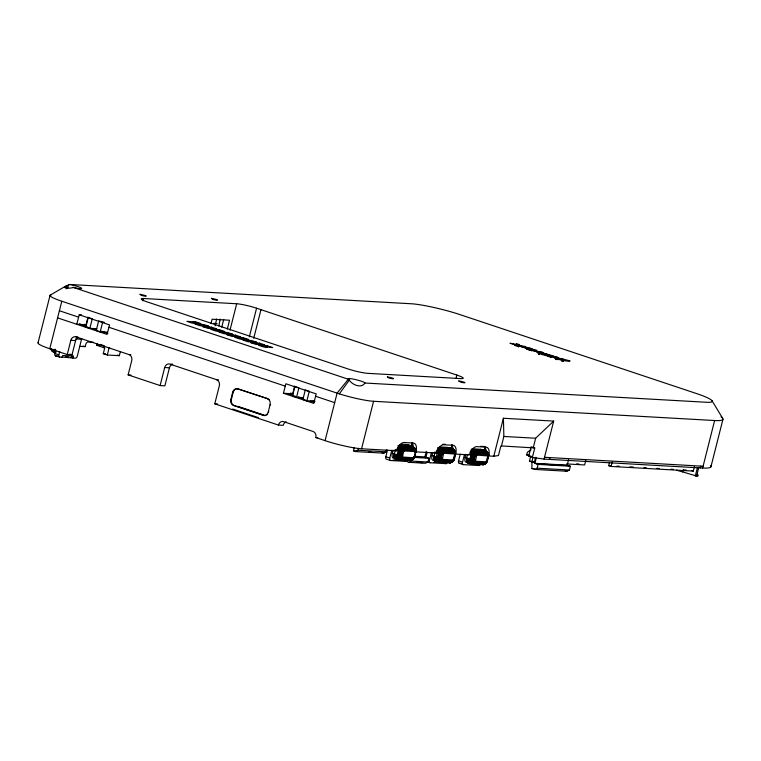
<?xml version="1.0" encoding="UTF-8"?>
<svg xmlns="http://www.w3.org/2000/svg" width="761" height="761" viewBox="0 0 761 761"><rect width="100%" height="100%" fill="white"/><g stroke="black" fill="none" stroke-linecap="round" stroke-linejoin="round"><path stroke-width="1.14" d="M399.592 444.671C409.656 442.892 420.681 447.744 413.29 457.751L402.502 457.047L403.568 451.682L404.272 450.978L414.85 451.577L415.763 452.395L415.135 452.557M399.563 445.575L403.311 447.677L404.148 450.997L402.16 447.325L397.984 445.585M438.298 447.506C445.956 447.858 443.045 455.335 442.379 459.397L453.08 459.977L454.802 454.041L443.815 453.233L441.837 449.57L437.651 447.829M471.354 449.38C479.011 449.722 476.101 457.199 475.435 461.261L486.136 461.841L487.858 455.915L476.871 455.107L474.893 451.435L471.639 450.008M413.927 458.379L412.376 459.986L409.133 460.481L412.376 459.986L413.746 458.721L413.794 457.418M453.604 460.624L452.053 462.231L448.809 462.726L452.053 462.231L453.423 460.957L453.461 459.654M486.517 461.527L486.66 462.488L485.642 463.649L483.91 464.6L481.865 464.591M55.353 352.609L52.813 351.658L50.93 349.071L52.357 351.278L55.81 352.533L55.201 349.232M394.322 454.051A4.937 2.578 -71.5 0 0 395.758 458.95C392.267 457.437 395.121 452.262 395.397 449.78M413.537 457.665L413.242 459.073L412.548 459.292L401.97 458.693C399.715 456.467 401.58 450.626 404.367 449.228L414.945 449.818L415.801 450.531L415.525 452.557M415.173 452.338L415.848 451.92L415.801 450.531M433.989 456.296A4.937 2.578 -71.5 0 0 435.435 461.195C431.944 459.682 434.797 454.507 435.073 452.024M454.85 454.583L455.268 453.67L454.65 452.947L444.072 452.348C441.884 453.632 440.419 458.312 442.084 460.215L452.662 460.814L454.146 459.596L451.454 462.441M455.278 454.393L455.478 452.776M487.906 456.457C489.837 454.897 487.62 451.14 485.347 450.816C480.505 450.541 472.01 447.687 470.926 454.821C470.602 457.523 468.177 461.508 470.726 463.849L473.019 463.706L475.435 461.261C472.457 468.395 462.774 460.919 467.863 454.954M488.334 456.267L487.715 454.812L477.128 454.212C474.94 455.497 473.475 460.177 475.14 462.079L485.718 462.678L487.05 461.337L486.479 462.831M413.946 457.932L412.376 459.701L414.479 457.351L412.995 458.569L402.417 457.97C400.752 456.067 402.208 451.387 404.405 450.103L415.192 450.759L414.85 451.577L414.755 448.971L413.299 447.04C408.524 446.84 400.048 443.872 398.954 450.95C398.65 453.623 396.224 457.561 398.745 459.882L401.018 459.178L402.702 457.152L401.408 459.292L400.029 459.967C396.471 457.047 399.221 448.619 403.33 446.954L414.422 447.687L415.468 449.351L415.373 450.902L415.049 451.682L414.859 448.334L412.614 446.707L401.418 446.203L399.515 447.782L398.193 450.712L396.909 456.048L397.527 459.349L410.617 460.567L412.871 459.606M437.67 461.975L439.963 461.841L442.379 459.397C437.175 467.986 434.474 456.067 438.203 451.901C440.086 445.432 448.505 449.228 452.976 449.285C454.935 449.741 455.772 452.253 454.726 453.927C456.286 446.079 443.758 447.516 439.268 446.916M486.669 462.051L484.719 464.001L474.141 463.401C471.354 460.89 473.58 454.003 476.9 452.491L487.868 453.195L487.782 455.791L487.592 452.443L485.347 450.816M415.173 451.958L415.734 449.78L414.307 447.563L412.614 446.707M454.84 454.203L455.554 452.548L454.536 450.569L443.492 449.846C439.725 451.444 437.204 459.216 440.429 461.965L451.511 462.488L453.994 459.473L454.907 454.298M453.214 459.91L452.548 461.841L451.416 461.946L452.005 461.233M486.269 461.775L485.975 463.183L485.28 463.401L474.702 462.802C472.448 460.576 474.312 454.745 477.099 453.337L487.677 453.927L488.667 455.059L487.915 456.248M415.192 452.139L415.944 450.95M454.859 454.384L455.611 453.185M415.734 452.5L415.896 451.654L414.916 450.807M454.812 454.793L455.202 454.793C455.81 451.321 455.43 459.596 453.727 459.073L453.994 459.473M487.868 456.667L488.457 453.889L487.154 451.796L476.063 451.064C471.953 452.728 469.204 461.156 472.762 464.086M488.258 456.667L488.153 455.192M84.024 326.564L84.471 324.262M218.835 326.022L220.176 319.087M454.327 459.016L453.822 458.579M485.061 463.097L486.146 463.049L486.783 460.938L487.382 460.89L486.888 460.443L486.574 461.413L487.411 460.786M488.467 456.61L487.173 460.938M215.135 325.86L216.647 318.945M413.413 457.732L411.986 459.882L401.408 459.292C398.621 456.781 400.847 449.884 404.177 448.372L414.755 448.971L415.715 449.761M453.08 459.977L451.663 462.127L441.085 461.527C438.298 459.026 440.514 452.129 443.844 450.617L454.422 451.216L455.392 452.005L455.554 453.604M486.136 461.841L485.147 463.934L483.206 464.648M407.934 459.891L407.458 461.794L409.057 462.327L425.456 463.259L427.929 462.022L428.89 458.227L424.895 456.895L414.355 456.305M38.05 342.811L50.064 295.316M77.612 337.618A4.937 4.166 -86.8 0 0 75.596 340.586L71.991 354.835L67.234 354.569L49.779 348.738L61.803 301.242A27.139 3.263 14.2 0 1 51.387 294.783M66.188 288.866L67.035 285.527L70.231 284.5L412.576 303.839A37.004 4.442 14.2 0 1 458.255 314.036L698.436 394.198A37.004 4.442 14.2 0 1 707.711 402.341L364.928 383.021A8.637 1.037 14.2 0 0 354.93 379.435A8.637 1.037 14.2 0 0 348.861 379.387C351.325 384.562 361.427 389.052 364.966 382.983M67.605 288.4L68.48 284.947M61.803 356.976L72.799 358.041L73.284 356.138L62.706 355.539L62.221 357.442L55.591 355.958A2.464 1.294 -71.5 0 1 54.868 353.513L55.715 350.184M59.577 357.29A2.464 1.294 -71.5 0 1 58.854 354.845L59.7 351.515M67.234 354.569L70.84 340.319A4.937 4.166 -86.8 0 1 76.024 336.895L77.936 337.009M81.741 338.417L77.375 355.891A2.464 1.294 -71.5 0 1 75.444 358.184L72.799 358.041M87.981 317.033L86.022 324.785L76.766 324.281L79.23 314.797L81.57 314.921M96.866 328.723L89.855 328.333L85.869 327.002L88.266 317.499M79.743 346.341L85.165 346.655L85.641 344.752A2.958 1.551 -71.5 0 1 87.953 341.993L93.517 342.307M89.855 328.333L92.262 318.83L89.265 317.832M120.39 351.515L119.325 355.691L107.282 355.016L103.287 353.684L104.733 347.986L96.752 345.313L97.237 343.411M102.63 322.284L100.224 331.786L96.238 330.455L98.645 320.952L104.447 322.388M103.934 347.71L104.419 345.817M107.282 355.016L109.127 347.701M143.011 300.795L143.591 298.502L236.681 303.763A14.801 1.779 14.2 0 1 256.581 308.205L456.847 375.059A14.801 1.779 14.2 0 1 460.881 378.607L367.791 373.347A14.801 1.779 14.2 0 1 347.891 368.904L147.624 302.05A14.801 1.779 14.2 0 1 143.591 298.502M172.471 364.338A4.937 4.166 -86.8 0 0 169.437 367.791L164.871 385.837L160.114 385.57L128.124 374.888L131.729 360.638A4.937 4.166 -86.8 0 0 128.942 354.559L76.024 336.895M160.114 385.57L164.68 367.525A4.937 4.166 -86.8 0 1 169.865 364.1L216.543 379.682L218.445 379.796M210.987 323.663L212.11 319.23L229.565 320.219L227.32 329.085M221.736 327.22L223.696 319.458M230.012 330.131L236.681 303.763M286.231 421.889A4.937 4.166 -86.8 0 0 283.197 425.342L278.44 425.066L214.764 403.815L219.33 385.77A4.937 4.166 -86.8 0 0 216.543 379.682M265.76 415.382A4.937 4.166 -86.8 0 1 263.61 415.354L233.637 405.499A4.937 4.166 -86.8 0 1 230.849 399.411L232.647 392.296A4.937 4.166 -86.8 0 1 237.841 388.871L267.815 398.735L237.841 388.871M263.61 415.354L234.16 405.527A4.937 4.166 -86.8 0 1 231.373 399.449L233.18 392.324A4.937 4.166 -86.8 0 1 238.364 388.909M249.332 336.866L256.581 308.205M253.717 338.331L260.975 309.67M263.078 415.325A4.937 4.166 -86.8 0 0 268.272 411.901L270.069 404.785A4.937 4.166 -86.8 0 0 267.282 398.697M283.415 393.247L313.741 403.368L316.195 393.903L285.879 383.782L283.415 393.247L292.671 393.77L294.631 386.017M303.515 397.699L296.514 397.309L292.519 395.977L294.926 386.483L297.912 387.482M296.514 397.309L298.911 387.815M302.897 399.439L305.294 389.946L309.289 391.278L306.883 400.771L302.897 399.439L304.714 399.544M531.102 446.736L528.705 456.239L532.348 457.456L534.755 447.953L501.461 445.946L500.862 446.041L498.455 455.535L493.784 456.258L488.771 455.972A8.885 4.652 -71.5 0 0 486.174 447.154L476.643 446.612A8.885 4.652 -71.5 0 0 469.727 454.897L455.706 454.108A8.885 4.652 -71.5 0 0 453.109 445.29L443.587 444.747A8.885 4.652 -71.5 0 0 436.662 453.023L416.039 451.863A8.885 4.652 -71.5 0 0 413.442 443.045L403.92 442.502A8.885 4.652 -71.5 0 0 396.995 450.788L361.561 448.781A27.139 3.263 14.2 0 1 325.071 440.638L337.094 393.142L348.338 379.244L349.033 379.473M386.417 449.903L385.941 451.806L383.867 453.166L355.834 451.587L353.437 450.788L354.236 447.649M355.834 451.587L357.908 450.217L358.393 448.315M361.561 448.781L373.575 401.285L714.617 420.529A51.815 6.221 14.2 0 0 721.038 416.819M407.982 460.015A2.464 1.294 -71.5 0 1 406.384 461.413L390.517 460.51L386.531 459.178A2.464 1.294 -71.5 0 1 385.808 456.733L387.492 450.084M390.517 460.51A2.464 1.294 -71.5 0 1 389.803 458.065L391.763 450.303M398.555 459.882L393.77 458.284A4.937 2.578 -71.5 0 1 392.324 453.385L393.133 450.208M411.397 446.916L412.519 442.483M411.701 446.736L412.177 444.833M415.763 452.395L414.441 457.409L413.432 458.217M424.895 456.895L426.293 451.359M425.76 457.865L427.168 452.329M431.43 452.548L429.47 460.31A2.464 1.294 -71.5 0 0 430.193 462.755L446.06 463.649A2.464 1.294 -71.5 0 0 447.649 462.25M452.957 459.996L451.663 462.127L450.284 462.812L438.222 462.127L433.437 460.529A4.937 2.578 -71.5 0 1 431.991 455.63L432.8 452.443M455.982 378.493L456.847 375.059M451.064 449.161L452.186 444.728M480.714 464.124A2.464 1.294 -71.5 0 1 479.116 465.523L463.249 464.619L459.264 463.287A2.464 1.294 -71.5 0 1 458.541 460.843L460.224 454.193M463.249 464.619A2.464 1.294 -71.5 0 1 462.526 462.174L464.495 454.412M485.604 463.715L483.34 464.676L471.287 464.001L466.493 462.393A4.937 2.578 -71.5 0 1 465.057 457.494L465.856 454.317M484.129 451.026L485.252 446.593L480.619 446.336M484.272 451.425L485.423 446.897M516.396 343.601L515.91 345.494L518.983 346.521L519.468 344.619L516.396 343.601L515.929 344.543L509.975 343.24L518.536 345.446C506.236 344.666 525.451 347.168 525.176 346.531L519.259 345.313L519.468 344.619M487.382 460.89L488.486 456.505M518.593 346.997L519.078 345.094M493.784 456.258L503.402 418.255L553.694 421.099L544.048 459.083L532.348 457.456M501.461 445.946L503.868 436.453L503.402 418.255M530.094 348.138L529.608 350.031L530.541 350.364L531.026 348.462L523.587 346.55L529.599 348.548L526.973 348.395L520.885 346.521L530.16 349.337C524.786 349.194 536.438 351.078 536.847 350.421C533.385 348.976 533.176 350.108 531.026 348.462M531.245 350.64L531.73 348.747M531.72 350.878L532.205 348.976M538.484 354.464L538.969 352.562L541.432 352.505L553.647 356.034C554.008 358.764 530.312 351.202 538.969 352.562M539.34 354.645L539.825 352.752M541.67 354.502L542.155 352.6M542.479 354.655L542.964 352.752M529.704 455.925L526.707 454.926L527.383 452.243L531.121 449.78M535.573 457.332L534.365 462.108L531.844 461.975L529.456 461.176L530.693 456.258M533.242 447.744L535.639 438.241L553.694 421.099M556.862 357.632C545.998 356.804 570.408 362.721 570.046 360.847L556.862 357.632L556.386 359.534L555.52 359.43M557.309 359.677L557.784 357.775M531.844 461.975L532.995 457.418M531.968 461.309L531.882 468.5L534.669 469.423L566.935 471.249L569.409 470.013L570.37 466.227L538.103 464.4L534.916 463.335L536.315 457.789M562.522 358.964L562.037 360.857L562.845 361.142L563.321 359.249M562.046 361.294L562.522 359.392C552.239 356.405 559.24 360.524 562.522 359.392M562.331 361.494L562.807 359.592M563.425 361.389L563.911 359.487M534.669 469.423L537.142 468.196L538.103 464.4M549.575 459.397L550.032 457.599M534.916 463.335L567.173 465.161L568.581 459.615M585.799 460.395L584.648 464.952L566.622 463.934M694.441 466.541L693.29 471.097L611.093 466.445L608.695 465.646L609.551 462.279M611.093 466.445L612.244 461.889M697.352 474.274A41.455 4.985 14.2 0 1 697.409 476.291L682.75 471.925L683.33 469.651M695.278 476.101L697.295 468.129M696.486 476.51L698.788 467.387M544.048 459.083L700.405 467.91L700.862 466.113L703.097 466.246L714.617 420.529M710.936 466.788L722.95 419.292M411.549 447.316L412.405 443.92M79.23 314.797L109.546 324.918L107.082 334.402L57.589 317.879M700.405 467.91L702.603 468.025L703.097 466.246M414.231 457.39L414.507 456.524L412.909 459.539M414.317 457.228L415.63 451.768L414.659 448.153M454.184 458.769L454.146 459.596M454.117 459.654L454.346 458.912M486.964 461.499L487.24 460.633M402.198 457.913L402.502 457.047L399.087 459.482L394.731 458.417M441.875 460.158L442.17 459.283L438.764 461.718L434.407 460.662M474.931 462.022L475.235 461.156L471.82 463.592L467.463 462.526M413.29 457.751L411.33 460.319L400.752 459.72C397.527 456.971 400.048 449.209 403.815 447.601L414.403 448.2L415.877 450.303M486.013 461.86L484.063 464.429L473.485 463.83C470.26 461.09 472.781 453.318 476.548 451.72L487.972 452.757M454.869 453.004L454.517 453.813L454.422 451.216L452.976 449.285C448.191 449.076 439.715 446.117 438.631 453.195C438.374 455.649 435.511 460.757 438.964 462.269M487.925 454.869L487.573 455.687L487.478 453.08L486.032 451.149C481.247 450.95 472.771 447.982 471.687 455.059C471.43 457.513 468.567 462.631 472.02 464.134M414.127 458.103L414.146 457.599M453.803 460.348L453.822 459.844M486.878 461.718L485.099 463.81M402.027 457.77L402.426 456.923L398.754 458.931L394.379 457.827M441.694 460.015L442.103 459.168L438.431 461.176L434.046 460.063M474.75 461.879L475.159 461.033L471.487 463.04L467.102 461.937M415.125 451.796L415.192 450.759M454.802 454.041L455.392 452.005L453.318 449.485L449.494 448.02L438.916 447.449C441.865 447.601 444.89 450.046 443.939 453.223L443.844 452.376M487.858 455.915L488.448 453.87L486.736 451.948C483.159 448.419 476.9 449.38 472.324 448.79M486.327 462.888L483.834 464.334L484.472 463.81M414.231 457.894L412.938 459.035M453.898 460.139L452.605 461.271M486.954 462.003L485.642 463.649M401.884 457.542L402.388 456.771L398.545 458.217L394.15 457.047M441.561 459.787L442.055 459.016L438.222 460.462L433.818 459.292M474.617 461.651L475.111 460.881L471.278 462.327L466.874 461.156M61.803 301.242L339.311 393.865L349.328 380.1M487.896 456.067L488.61 454.412L487.915 452.7M71.211 357.508L73.284 356.138M67.035 285.527C59.758 288.514 71.087 288.666 73.37 287.42A8.637 1.037 14.2 0 0 81.551 288.181A8.637 1.037 14.2 0 0 70.107 284.547L69.774 284.49M50.502 294.983L65.503 286.212M402.369 456.59L398.469 457.371L394.055 456.134M442.036 458.826L438.136 459.615L433.732 458.369M475.092 460.7L471.192 461.48L466.788 460.243M409.057 462.327L411.53 461.09L427.929 462.022M409.751 460.395L411.111 460.224M411.777 460.196L410.474 460.538M449.428 462.64L450.778 462.469M451.511 462.488L450.141 462.783M402.379 456.381L398.517 456.438L394.122 455.116M442.046 458.626L438.193 458.683L433.789 457.361M475.111 460.491L471.249 460.548L466.845 459.225M397.993 459.73L400.029 459.967M409.865 460.624L410.617 460.567M449.542 462.869L450.284 462.812M482.598 464.733L483.34 464.676M85.869 327.002L87.686 327.097M529.456 461.176L531.13 461.271M213.584 323.377L217.075 323.577M99.919 331.682L107.234 332.186M75.796 338.94L81.579 339.263M70.84 340.319L75.596 340.586M96.752 345.313L98.949 345.437M128.942 354.559L130.844 354.674M103.287 353.684L105.484 353.808M55.591 355.958L57.855 356.091M65.788 356.538L68.062 356.662M170.825 364.158L172.728 364.262M164.68 367.525L169.437 367.791M128.124 374.888L130.978 375.049M232.647 392.296L233.18 392.324M292.519 395.977L295.249 396.129M306.883 400.771L315.006 401.228L313.018 400.562M230.849 399.411L231.373 399.449M270.069 404.785L270.602 404.814M214.764 403.815L217.617 403.977M233.637 405.499L234.16 405.527M268.272 411.901L268.795 411.929M503.868 436.453L535.639 438.241M442.931 444.205L445.252 444.338M278.44 425.066A4.937 4.166 -86.8 0 1 283.625 421.651L313.066 431.477A4.937 4.166 -86.8 0 1 315.853 437.556L317.765 437.67M400.419 445.28L410.854 446.317M471.24 449.447A4.937 2.578 -71.5 0 1 471.972 449.323L482.55 449.884L483.939 451.016M526.707 454.926L528.914 455.049M528.705 456.239L531.929 456.419M544.505 457.294L700.862 466.113M357.908 450.217L385.941 451.806M353.437 450.788L356.947 450.988M368.619 451.644L370.959 451.777M576.619 463.839L578.874 463.963M608.695 465.646L611.045 465.78M616.914 466.113L619.264 466.246M629.832 466.845L633.361 467.045M643.93 467.644L646.27 467.777M656.838 468.376L659.188 468.51M670.936 469.176L673.285 469.309M683.854 469.908L686.203 470.041M536.315 463.801L568.581 465.627M413.661 457.371L428.89 458.227M466.493 462.393L468.843 462.526M467.929 462.916L472.02 463.259M459.264 463.287L461.908 463.439M393.123 459.996L396.652 460.196M433.97 462.308L436.319 462.441M537.142 468.196L569.409 470.013M531.882 468.5L534.184 468.624M416.828 462.327L422.678 462.659M475.149 460.281L465.057 457.494M442.093 458.417L431.991 455.63M402.417 456.172L392.324 453.385M452.291 448.952L454.859 450.835L455.554 452.548M51.158 348.728L54.05 352.134L53.023 351.601L51.691 349.033L52.005 350.697L53.365 351.801M52.271 350.64L51.415 350.203M414.945 449.818L415.829 450.864M52.756 351.297L51.529 349.765M439.706 462.212C436.148 459.292 438.897 450.854 442.997 449.19L453.575 449.789L454.859 450.835L455.145 452.395L454.64 452.053M398.745 459.882L399.287 460.025M691.692 470.574L693.29 471.097M348.338 379.244L73.018 287.325M532.015 447.04L534.755 447.953M567.173 465.161L570.37 466.227M565.071 470.631L566.935 471.249M532.767 461.575L534.365 462.108M483.587 450.426L487.04 451.673L487.62 453.023M59.396 310.745L78.592 317.147M108.909 327.268L285.242 386.131M471.972 449.294C474.912 449.485 477.946 451.91 476.995 455.088L476.9 454.25M470.992 450.541L474.969 452.491L476.614 455.278M470.384 451.273L474.464 453.099L476.491 455.42L469.841 452.158M93.489 328.533L96.685 329.599M79.353 323.805L86.507 326.203M107.853 333.318L101.717 331.273M288.172 393.513L293.166 395.178M298.16 396.852L303.344 398.583M310.526 400.98L314.512 402.312M469.061 454.203L476.234 456.01L471.259 453.765M450.883 449.152L453.68 450.084M437.936 448.676L441.913 450.626L443.558 453.404M437.328 449.409L441.409 451.225L443.435 453.556L436.785 450.284M436.338 451.283L443.235 453.927L442.921 453.309M476.129 464.524L479.116 465.523M436.005 452.329L443.168 454.136L442.75 453.689M434.541 452.319L436.662 453.023M458.541 460.843L462.526 462.174M100.309 344.438L103.391 345.465M399.249 445.175C402.189 445.375 405.223 447.801 404.272 450.978L404.167 450.141M398.269 446.431L402.246 448.381L403.891 451.168M397.661 447.164L401.741 448.98L403.768 451.311L398.973 448.667M444.063 462.983L446.06 463.649M117.337 355.026L119.325 355.691M396.662 449.038L403.568 451.682L403.244 451.073M396.329 450.093L403.501 451.901L403.073 451.444M83.111 345.97L85.165 346.655M394.864 450.074L396.995 450.788M427.197 461.756L430.193 462.755M381.47 452.376L383.867 453.166M404.395 460.747L406.384 461.413M237.936 406.345L264.105 415.078M385.808 456.733L389.803 458.065M69.812 354.103L71.991 354.835M232.647 409.047L258.283 417.608M52.347 349.309L55.134 350.241M315.853 437.556L325.071 440.638M55.23 351.163L50.93 349.071L52.005 350.697L55.458 351.934M54.868 353.513L58.854 354.845M315.568 396.253L334.688 402.645M290.54 393.057L292.671 393.77M475.806 455.554L476.3 455.801L475.977 455.183M453.613 460.177L452.224 461.537L441.646 460.938C439.392 458.712 441.247 452.871 444.044 451.463L454.621 452.063L455.506 453.109M711.954 400.619L722.608 418.198M488.239 454.222L488.61 455.478M413.642 447.249L414.003 447.839M486.736 451.948L486.964 452.728M51.482 350.26L51.187 348.7M476.652 454.365L476.747 455.173M443.596 452.5L443.692 453.299M403.92 450.255L404.015 451.054M415.734 449.78L415.877 451.368M49.779 348.738A27.139 3.263 14.2 0 1 38.488 342.479M411.91 442.731A8.885 4.652 -71.5 0 1 413.252 446.003M483.863 446.307A8.885 4.652 -71.5 0 1 486.041 451.615M451.577 444.976A8.885 4.652 -71.5 0 1 452.985 449.741M682.75 471.925A14.545 1.75 14.2 0 1 676.681 470.212M267.663 414.127A4.937 4.166 -86.8 0 1 266.778 414.907M268.804 399.24A4.937 4.166 -86.8 0 1 269.641 400.029M710.593 465.694A51.815 6.221 14.2 0 1 702.603 468.025M373.575 401.285A27.139 3.263 14.2 0 1 339.311 393.865M55.677 352.353A4.937 2.578 -71.5 0 1 55.172 349.404M468.491 463.069A4.937 2.578 -71.5 0 1 467.045 458.17M482.55 449.913A4.937 2.578 -71.5 0 1 483.711 450.626M480.552 449.247A4.937 2.578 -71.5 0 1 481.713 449.96M449.494 448.048A4.937 2.578 -71.5 0 1 450.655 448.762M447.497 447.382A4.937 2.578 -71.5 0 1 449.009 448.876M409.818 445.803A4.937 2.578 -71.5 0 1 410.978 446.517M408.98 445.851A4.937 2.578 -71.5 0 1 409.342 446.64M407.82 445.137A4.937 2.578 -71.5 0 1 408.467 445.337M140.072 294.317C141.089 296.514 153.465 297.056 140.072 294.317M211.472 298.35C212.49 300.547 224.866 301.09 211.472 298.35M387.416 376.885C388.424 379.083 400.8 379.625 387.416 376.885M458.816 380.919C459.834 383.116 472.21 383.658 458.816 380.919M526.764 349.147L529.837 350.031L526.764 349.147M547.739 356.148L550.812 357.033L547.739 356.148M549.632 356.253L551.373 357.061L557.823 357.423L555.264 356.567L549.632 356.253M540.348 353.266L546.046 354.911L540.348 353.266M543.402 353.332L547.473 354.997L549.661 355.121L543.402 353.332M190.393 321.561L186.949 321.361L192.133 323.092L195.577 323.292L190.393 321.561M195.682 321.855L192.238 321.665L197.422 323.396L200.866 323.587L195.682 321.855M198.364 324.224L194.93 324.024L200.114 325.756L203.558 325.955L198.364 324.224M203.653 324.519L200.219 324.329L205.403 326.06L208.847 326.25L203.653 324.519M206.345 326.888L202.911 326.688L208.095 328.419L211.529 328.619L206.345 326.888M211.634 327.182L208.2 326.992L213.384 328.723L216.818 328.914L211.634 327.182M214.326 329.551L210.883 329.351L216.076 331.083L219.51 331.282L214.326 329.551M219.615 329.846L216.181 329.656L221.365 331.387L224.799 331.577L219.615 329.846M222.307 332.215L218.864 332.015L224.048 333.746L227.491 333.946L222.307 332.215M227.596 332.509L224.153 332.319L229.346 334.05L232.78 334.241L227.596 332.509M532.595 350.317L530.874 350.222L537.675 352.01L542.821 352.419L532.595 350.317M230.279 334.878L226.845 334.678L232.029 336.41L235.472 336.609L230.279 334.878M235.568 335.173L232.134 334.983L237.318 336.714L240.761 336.904L235.568 335.173M238.26 337.542L234.826 337.342L240.01 339.073L243.444 339.273L238.26 337.542M243.549 337.836L240.115 337.646L245.299 339.377L248.733 339.568L243.549 337.836M246.241 340.205L242.807 340.005L247.991 341.737L251.425 341.936L246.241 340.205M251.53 340.5L248.096 340.31L253.28 342.041L256.714 342.231L251.53 340.5M254.222 342.869L250.778 342.669L255.972 344.4L259.406 344.6L254.222 342.869M259.511 343.163L256.067 342.973L261.261 344.704L264.695 344.895L259.511 343.163M262.203 345.532L258.759 345.332L263.943 347.064L267.387 347.263L262.203 345.532M267.491 345.827L264.048 345.637L269.232 347.368L272.676 347.558L267.491 345.827"/></g></svg>
